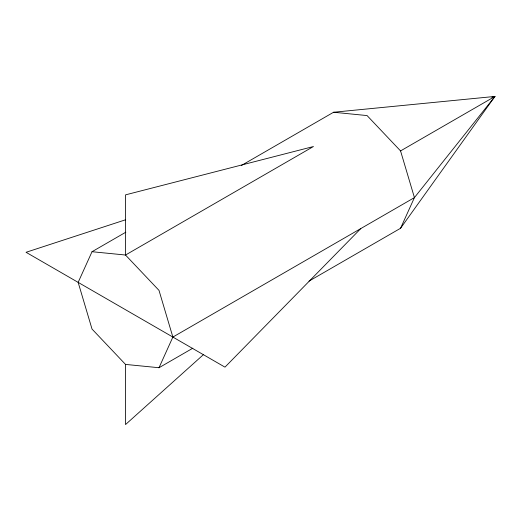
<?xml version="1.0" encoding="UTF-8"?>
<svg xmlns="http://www.w3.org/2000/svg" width="521" height="521" viewBox="0 0 521 521"><rect width="100%" height="100%" fill="white"/><g stroke="black" fill="none" stroke-linecap="round" stroke-linejoin="round"><path stroke-width="0.78" d="M125.828 232.197L92.022 251.715L78.15 282.375L92.022 329.057L125.515 364.413L159.003 367.728L192.809 348.21M159.003 367.728L172.874 337.067L414.429 197.602L494.95 96.431L333.577 112.249L241.321 165.515M309.005 281.125L400.558 228.27L414.429 197.602L400.558 150.921L367.071 115.571L333.577 112.249M400.558 228.27L494.95 96.431L491.804 97.264M360.799 228.569L224.974 367.142L26.05 252.294L125.607 219.771M203.464 354.612L125.515 424.569L125.515 364.413M400.558 150.921L494.95 96.431M92.022 251.715L125.515 255.03L313.434 146.531L125.515 194.867L125.515 255.03L159.003 290.386L172.874 337.067"/></g></svg>
